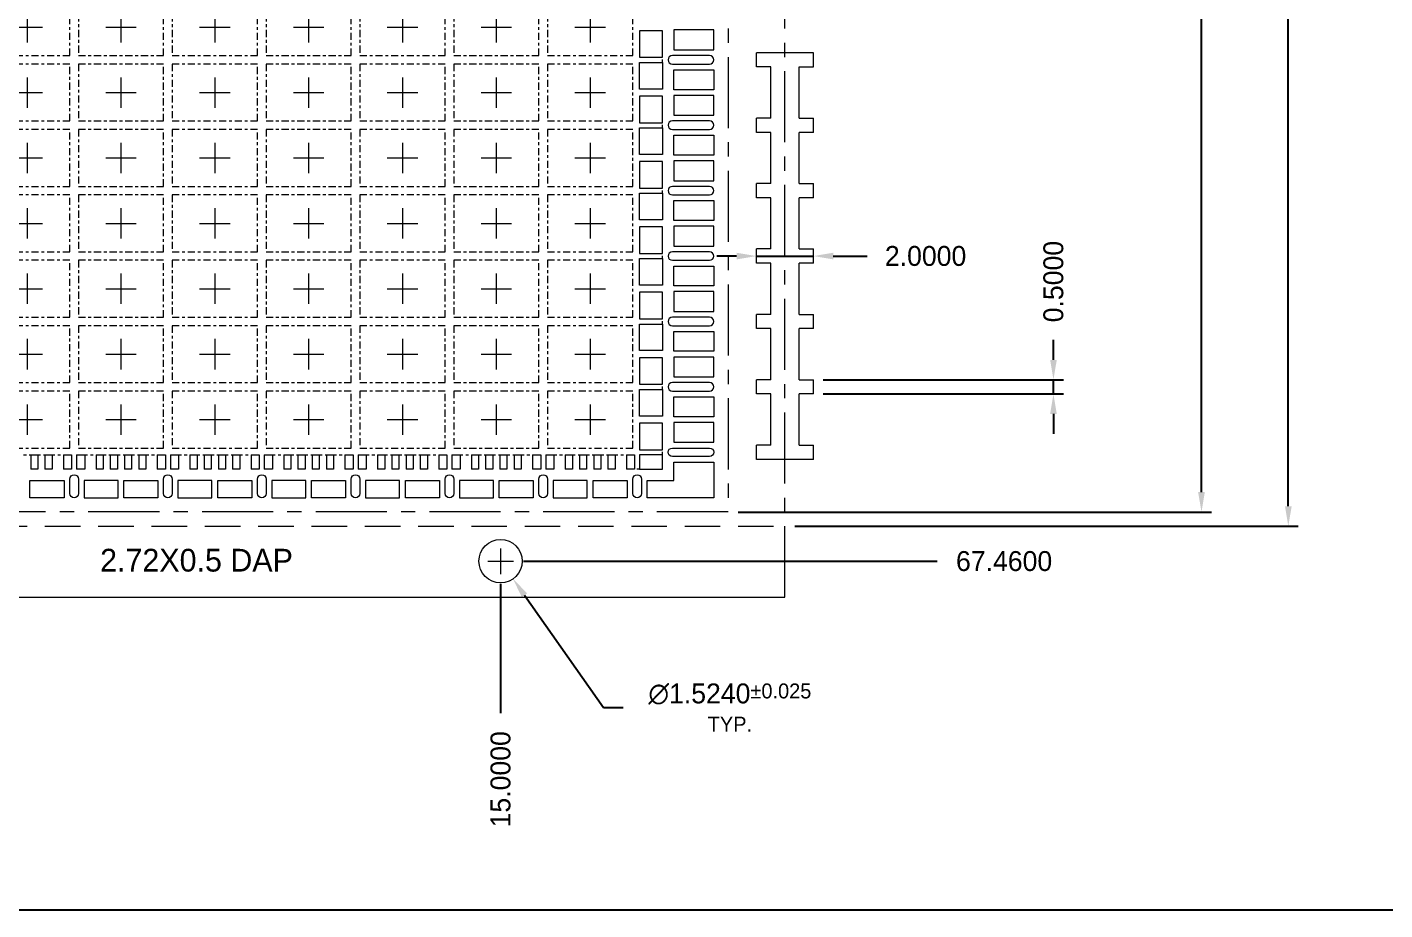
# Model space of a CAD drawing. Header units: inches. Extents: x 121 to 368, y 21 to 202.
# Drawn here: x 163.83 to 211.57, y 22.77 to 53.82 of the extents above; entities that cross this region are included whole.
import ezdxf

# ---------------------------------------------------------------- set-up
doc = ezdxf.new("R2010")
doc.units = ezdxf.units.IN
doc.header["$MEASUREMENT"] = 0
doc.linetypes.add('CENTER', pattern=[2, 1.25, -0.25, 0.25, -0.25])
doc.linetypes.add('HIDDEN', pattern=[0.375, 0.25, -0.125])
for name, color, linetype, lineweight in [('Center', 1, 'Continuous', 5), ('Dim', 7, 'Continuous', 5), ('Haft_etch', 4, 'Continuous', 5), ('Half Etch BT', 4, 'Continuous', 5), ('LF', 7, 'Continuous', 13), ('Mold', 5, 'Continuous', 15), ('PKG', 6, 'Continuous', 18), ('Tape', 2, 'Continuous', 15)]:
    doc.layers.add(name, color=color, linetype=linetype, lineweight=lineweight)
doc.styles.get("Standard").update_dxf_attribs({"font": 'swromns.ttf'})
doc.dimstyles.new('ISO', dxfattribs={"dimtxt": 0.7, "dimasz": 0.7, "dimexe": 0.35, "dimexo": 0.35, "dimgap": 0.35, "dimtad": 0, "dimtih": 1, "dimtoh": 1, "dimdec": 4, "dimzin": 0, "dimdsep": 46, "dimtxsty": 'Standard', "dimcen": 0, "dimadec": 0, "dimazin": 0, "dimtfac": 1, "dimtdec": 4, "dimtofl": 0, "dimtmove": 0, "dimatfit": 1, "dimfxl": 0, "dimtolj": 1, "dimtzin": 0, "dimarcsym": 0})
doc.dimstyles.get("Standard").update_dxf_attribs({"dimtxt": 0.7, "dimasz": 0.7, "dimexe": 0.35, "dimexo": 0.35, "dimgap": 0.35, "dimtad": 0, "dimdec": 4, "dimzin": 0, "dimdsep": 46, "dimtxsty": 'Standard', "dimcen": 0, "dimadec": 0, "dimazin": 0, "dimtfac": 1, "dimtdec": 4, "dimtmove": 0, "dimatfit": 1, "dimfxl": 0, "dimtolj": 1, "dimtzin": 0, "dimarcsym": 0})

# ---------------------------------------------------------------- blocks, each defined once
blk = doc.blocks.new('*D1')
at = {"layer": 'Defpoints', "color": 0}
for p in [(188.477, 100.765), (188.477, 36.765), (205.126, 36.765)]:
    blk.add_point(p, dxfattribs=at)
at = {"layer": 'Dim', "color": 0, "lineweight": -2}
for p, q in [((188.827, 100.765), (205.476, 100.765)), ((205.126, 100.065), (205.126, 74.175)), ((205.126, 37.465), (205.126, 57.35)), ((188.827, 36.765), (205.476, 36.765))]:
    blk.add_line(p, q, dxfattribs=at)
at = {"layer": 'Dim', "color": 0}
for points in [[(205.009, 100.065), (205.243, 100.065), (205.126, 100.765)], [(205.009, 37.465), (205.243, 37.465), (205.126, 36.765)]]:
    blk.add_solid(points, dxfattribs=at)
at = {"layer": 'Dim', "color": 0, "insert": (205.126, 65.763), "char_height": 0.7, "attachment_point": 5, "rotation": 90}
blk.add_mtext('\\A1;46.0000x64.0000 (MOLD PKG.)', dxfattribs=at)
blk = doc.blocks.new('*D2')
at = {"layer": 'Defpoints', "color": 0}
for p in [(203.713, 101.265), (190.477, 36.265), (208.18, 36.265)]:
    blk.add_point(p, dxfattribs=at)
at = {"layer": 'Dim', "color": 0, "lineweight": -2}
for p, q in [((204.063, 101.265), (208.53, 101.265)), ((208.18, 100.565), (208.18, 76.31)), ((208.18, 36.965), (208.18, 59.52)), ((190.827, 36.265), (208.53, 36.265))]:
    blk.add_line(p, q, dxfattribs=at)
at = {"layer": 'Dim', "color": 0}
for points in [[(208.064, 100.565), (208.297, 100.565), (208.18, 101.265)], [(208.064, 36.965), (208.297, 36.965), (208.18, 36.265)]]:
    blk.add_solid(points, dxfattribs=at)
at = {"layer": 'Dim', "color": 0, "insert": (208.18, 67.915), "char_height": 0.7, "attachment_point": 5, "rotation": 90}
blk.add_mtext('\\A1;65.0000±0.5000 (TAPE WIDTH)', dxfattribs=at)
blk = doc.blocks.new('*D3')
at = {"layer": 'Defpoints', "color": 0}
for p in [(191.477, 41.415), (199.92, 41.415), (191.477, 40.915)]:
    blk.add_point(p, dxfattribs=at)
at = {"layer": 'Dim', "color": 0, "lineweight": -2}
for p, q in [((199.92, 42.115), (199.92, 42.815)), ((191.827, 41.415), (200.27, 41.415)), ((199.92, 40.915), (199.92, 41.415)), ((191.827, 40.915), (200.27, 40.915)), ((199.92, 40.215), (199.92, 39.515))]:
    blk.add_line(p, q, dxfattribs=at)
at = {"layer": 'Dim', "color": 0}
for points in [[(199.803, 42.115), (200.037, 42.115), (199.92, 41.415)], [(199.803, 40.215), (200.037, 40.215), (199.92, 40.915)]]:
    blk.add_solid(points, dxfattribs=at)
at = {"layer": 'Dim', "color": 0, "insert": (199.92, 44.868), "char_height": 0.7, "attachment_point": 5, "rotation": 90}
blk.add_mtext('\\A1;0.5000', dxfattribs=at)
blk = doc.blocks.new('*D4')
at = {"layer": 'Defpoints', "color": 0}
for p in [(189.477, 45.765), (191.477, 45.765), (191.477, 45.765)]:
    blk.add_point(p, dxfattribs=at)
at = {"layer": 'Dim', "color": 0, "lineweight": -2}
for p, q in [((188.777, 45.765), (188.077, 45.765)), ((189.477, 45.765), (191.477, 45.765)), ((192.177, 45.765), (193.371, 45.765))]:
    blk.add_line(p, q, dxfattribs=at)
at = {"layer": 'Dim', "color": 0}
for points in [[(188.777, 45.882), (188.777, 45.649), (189.477, 45.765)], [(192.177, 45.882), (192.177, 45.649), (191.477, 45.765)]]:
    blk.add_solid(points, dxfattribs=at)
at = {"layer": 'Dim', "color": 0, "insert": (195.424, 45.765), "char_height": 0.7, "attachment_point": 5}
blk.add_mtext('\\A1;2.0000', dxfattribs=at)
blk = doc.blocks.new('*D32')
at = {"layer": 'Defpoints', "color": 0}
for p in [(165.477, 102.495), (136.259, 33.765), (141.077, 33.765)]:
    blk.add_point(p, dxfattribs=at)
at = {"layer": 'Dim', "color": 0, "lineweight": -2}
blk.add_line((140.727, 33.765), (136.259, 33.765), dxfattribs=at)
at = {"layer": 'Dim', "color": 0, "insert": (133.899, 33.765), "char_height": 0.7, "attachment_point": 5}
blk.add_mtext('\\A1;68.7300', dxfattribs=at)
blk = doc.blocks.new('*D33')
at = {"layer": 'Defpoints', "color": 0}
for p in [(165.477, 102.495), (180.477, 34.584), (180.477, 29.694)]:
    blk.add_point(p, dxfattribs=at)
at = {"layer": 'Dim', "color": 0, "lineweight": -2}
blk.add_line((180.477, 34.234), (180.477, 29.694), dxfattribs=at)
at = {"layer": 'Dim', "color": 0, "insert": (180.477, 27.366), "char_height": 0.7, "attachment_point": 5, "rotation": 90}
blk.add_mtext('\\A1;15.0000', dxfattribs=at)
blk = doc.blocks.new('*D34')
at = {"layer": 'Defpoints', "color": 0}
for p in [(165.477, 102.495), (152.277, 34.584), (152.277, 29.694)]:
    blk.add_point(p, dxfattribs=at)
at = {"layer": 'Dim', "color": 0, "lineweight": -2}
blk.add_line((152.277, 34.234), (152.277, 29.694), dxfattribs=at)
at = {"layer": 'Dim', "color": 0, "insert": (152.277, 27.366), "char_height": 0.7, "attachment_point": 5, "rotation": 90}
blk.add_mtext('\\A1;13.2000', dxfattribs=at)
blk = doc.blocks.new('*D35')
at = {"layer": 'Defpoints', "color": 0}
for p in [(165.477, 102.495), (153.277, 34.584), (153.277, 29.694)]:
    blk.add_point(p, dxfattribs=at)
at = {"layer": 'Dim', "color": 0, "lineweight": -2}
blk.add_line((153.277, 34.234), (153.277, 29.694), dxfattribs=at)
at = {"layer": 'Dim', "color": 0, "insert": (153.277, 27.366), "char_height": 0.7, "attachment_point": 5, "rotation": 90}
blk.add_mtext('\\A1;12.2000', dxfattribs=at)
blk = doc.blocks.new('*D36')
at = {"layer": 'Defpoints', "color": 0}
for p in [(180.039, 35.659), (180.915, 34.412)]:
    blk.add_point(p, dxfattribs=at)
at = {"layer": 'Dim', "color": 0, "lineweight": -2}
for p, q in [((181.317, 33.839), (184.091, 29.889)), ((184.091, 29.889), (184.791, 29.889))]:
    blk.add_line(p, q, dxfattribs=at)
at = {"layer": 'Dim', "color": 0}
blk.add_solid([(181.413, 33.906), (181.222, 33.772), (180.915, 34.412)], dxfattribs=at)
at = {"layer": 'Dim', "color": 0, "insert": (188.541, 29.889), "char_height": 0.7, "attachment_point": 5}
blk.add_mtext('\\A2;∅1.5240{\\H0.525000;±0.025}{\\H0.75x;\\PTYP.}', dxfattribs=at)
blk = doc.blocks.new('*D37')
at = {"layer": 'Defpoints', "color": 0}
for p in [(165.477, 102.495), (180.928, 35.035), (195.825, 35.035)]:
    blk.add_point(p, dxfattribs=at)
at = {"layer": 'Dim', "color": 0, "lineweight": -2}
blk.add_line((181.278, 35.035), (195.825, 35.035), dxfattribs=at)
at = {"layer": 'Dim', "color": 0, "insert": (198.185, 35.035), "char_height": 0.7, "attachment_point": 5}
blk.add_mtext('\\A1;67.4600', dxfattribs=at)
blk = doc.blocks.new('*D38')
at = {"layer": 'Defpoints', "color": 0}
for p in [(139.097, 34.909), (140.077, 34.765), (141.077, 33.765), (141.077, 33.765), (190.477, 33.765)]:
    blk.add_point(p, dxfattribs=at)
at = {"layer": 'Dim', "color": 0, "lineweight": -2}
for p, q in [((139.83, 35.013), (139.213, 35.63)), ((140.727, 33.765), (138.44, 33.765))]:
    blk.add_line(p, q, dxfattribs=at)
for start, end in [(99.79, 117.395), (135, 180), (197.605, 215.21)]:
    blk.add_arc((141.077, 33.765), 2.287, start, end, dxfattribs=at)
at = {"layer": 'Dim', "color": 0}
for points in [[(140.094, 35.702), (139.956, 35.89), (139.46, 35.383)], [(138.782, 33.056), (139.013, 33.091), (138.79, 33.765)]]:
    blk.add_solid(points, dxfattribs=at)
at = {"layer": 'Dim', "color": 0, "insert": (142.688, 32.142), "char_height": 0.7, "attachment_point": 5}
blk.add_mtext('\\A1;C=1x45°(4x)', dxfattribs=at)
blk = doc.blocks.new('*U73')
at = {"layer": 'PKG', "linetype": 'CENTER', "ltscale": 0.2}
blk.add_lwpolyline([(-1.5, -1), (1.5, -1), (1.5, 1), (-1.5, 1)], close=True, dxfattribs=at)
blk = doc.blocks.new('*U74')
at = {"layer": 'PKG', "color": 0, "linetype": 'ByBlock', "lineweight": -2}
for p in [(0, 57.5), (3.3, 57.5), (6.6, 57.5), (9.9, 57.5), (13.2, 57.5), (16.5, 57.5), (19.8, 57.5), (23.1, 57.5), (26.4, 57.5), (29.7, 57.5), (33, 57.5), (36.3, 57.5), (0, 55.2), (3.3, 55.2), (6.6, 55.2), (9.9, 55.2), (13.2, 55.2), (16.5, 55.2), (19.8, 55.2), (23.1, 55.2), (26.4, 55.2), (29.7, 55.2), (33, 55.2), (36.3, 55.2), (0, 52.9), (3.3, 52.9), (6.6, 52.9), (9.9, 52.9), (13.2, 52.9), (16.5, 52.9), (19.8, 52.9), (23.1, 52.9), (26.4, 52.9), (29.7, 52.9), (33, 52.9), (36.3, 52.9), (0, 50.6), (3.3, 50.6), (6.6, 50.6), (9.9, 50.6), (13.2, 50.6), (16.5, 50.6), (19.8, 50.6), (23.1, 50.6), (26.4, 50.6), (29.7, 50.6), (33, 50.6), (36.3, 50.6), (0, 48.3), (3.3, 48.3), (6.6, 48.3), (9.9, 48.3), (13.2, 48.3), (16.5, 48.3), (19.8, 48.3), (23.1, 48.3), (26.4, 48.3), (29.7, 48.3), (33, 48.3), (36.3, 48.3), (0, 46), (3.3, 46), (6.6, 46), (9.9, 46), (13.2, 46), (16.5, 46), (19.8, 46), (23.1, 46), (26.4, 46), (29.7, 46), (33, 46), (36.3, 46), (0, 43.7), (3.3, 43.7), (6.6, 43.7), (9.9, 43.7), (13.2, 43.7), (16.5, 43.7), (19.8, 43.7), (23.1, 43.7), (26.4, 43.7), (29.7, 43.7), (33, 43.7), (36.3, 43.7), (0, 41.4), (3.3, 41.4), (6.6, 41.4), (9.9, 41.4), (13.2, 41.4), (16.5, 41.4), (19.8, 41.4), (23.1, 41.4), (26.4, 41.4), (29.7, 41.4), (33, 41.4), (36.3, 41.4), (0, 39.1), (3.3, 39.1), (6.6, 39.1), (9.9, 39.1), (13.2, 39.1), (16.5, 39.1), (19.8, 39.1), (23.1, 39.1), (26.4, 39.1), (29.7, 39.1), (33, 39.1), (36.3, 39.1), (0, 36.8), (3.3, 36.8), (6.6, 36.8), (9.9, 36.8), (13.2, 36.8), (16.5, 36.8), (19.8, 36.8), (23.1, 36.8), (26.4, 36.8), (29.7, 36.8), (33, 36.8), (36.3, 36.8), (0, 34.5), (3.3, 34.5), (6.6, 34.5), (9.9, 34.5), (13.2, 34.5), (16.5, 34.5), (19.8, 34.5), (23.1, 34.5), (26.4, 34.5), (29.7, 34.5), (33, 34.5), (36.3, 34.5), (0, 32.2), (3.3, 32.2), (6.6, 32.2), (9.9, 32.2), (13.2, 32.2), (16.5, 32.2), (19.8, 32.2), (23.1, 32.2), (26.4, 32.2), (29.7, 32.2), (33, 32.2), (36.3, 32.2), (0, 29.9), (3.3, 29.9), (6.6, 29.9), (9.9, 29.9), (13.2, 29.9), (16.5, 29.9), (19.8, 29.9), (23.1, 29.9), (26.4, 29.9), (29.7, 29.9), (33, 29.9), (36.3, 29.9), (0, 27.6), (3.3, 27.6), (6.6, 27.6), (9.9, 27.6), (13.2, 27.6), (16.5, 27.6), (19.8, 27.6), (23.1, 27.6), (26.4, 27.6), (29.7, 27.6), (33, 27.6), (36.3, 27.6), (0, 25.3), (3.3, 25.3), (6.6, 25.3), (9.9, 25.3), (13.2, 25.3), (16.5, 25.3), (19.8, 25.3), (23.1, 25.3), (26.4, 25.3), (29.7, 25.3), (33, 25.3), (36.3, 25.3), (0, 23), (3.3, 23), (6.6, 23), (9.9, 23), (13.2, 23), (16.5, 23), (19.8, 23), (23.1, 23), (26.4, 23), (29.7, 23), (33, 23), (36.3, 23), (0, 20.7), (3.3, 20.7), (6.6, 20.7), (9.9, 20.7), (13.2, 20.7), (16.5, 20.7), (19.8, 20.7), (23.1, 20.7), (26.4, 20.7), (29.7, 20.7), (33, 20.7), (36.3, 20.7), (0, 18.4), (3.3, 18.4), (6.6, 18.4), (9.9, 18.4), (13.2, 18.4), (16.5, 18.4), (19.8, 18.4), (23.1, 18.4), (26.4, 18.4), (29.7, 18.4), (33, 18.4), (36.3, 18.4), (0, 16.1), (3.3, 16.1), (6.6, 16.1), (9.9, 16.1), (13.2, 16.1), (16.5, 16.1), (19.8, 16.1), (23.1, 16.1), (26.4, 16.1), (29.7, 16.1), (33, 16.1), (36.3, 16.1), (0, 13.8), (3.3, 13.8), (6.6, 13.8), (9.9, 13.8), (13.2, 13.8), (16.5, 13.8), (19.8, 13.8), (23.1, 13.8), (26.4, 13.8), (29.7, 13.8), (33, 13.8), (36.3, 13.8), (0, 11.5), (3.3, 11.5), (6.6, 11.5), (9.9, 11.5), (13.2, 11.5), (16.5, 11.5), (19.8, 11.5), (23.1, 11.5), (26.4, 11.5), (29.7, 11.5), (33, 11.5), (36.3, 11.5), (0, 9.2), (3.3, 9.2), (6.6, 9.2), (9.9, 9.2), (13.2, 9.2), (16.5, 9.2), (19.8, 9.2), (23.1, 9.2), (26.4, 9.2), (29.7, 9.2), (33, 9.2), (36.3, 9.2), (0, 6.9), (3.3, 6.9), (6.6, 6.9), (9.9, 6.9), (13.2, 6.9), (16.5, 6.9), (19.8, 6.9), (23.1, 6.9), (26.4, 6.9), (29.7, 6.9), (33, 6.9), (36.3, 6.9), (0, 4.6), (3.3, 4.6), (6.6, 4.6), (9.9, 4.6), (13.2, 4.6), (16.5, 4.6), (19.8, 4.6), (23.1, 4.6), (26.4, 4.6), (29.7, 4.6), (33, 4.6), (36.3, 4.6), (0, 2.3), (3.3, 2.3), (6.6, 2.3), (9.9, 2.3), (13.2, 2.3), (16.5, 2.3), (19.8, 2.3), (23.1, 2.3), (26.4, 2.3), (29.7, 2.3), (33, 2.3), (36.3, 2.3), (0, 0), (3.3, 0), (6.6, 0), (9.9, 0), (13.2, 0), (16.5, 0), (19.8, 0), (23.1, 0), (26.4, 0), (29.7, 0), (33, 0), (36.3, 0)]:
    blk.add_blockref('*U73', p, dxfattribs=at)
blk = doc.blocks.new('*U75')
at = {"layer": 'Center'}
for p, q in [((0, 0.535), (0, -0.535)), ((-0.535, 0), (0.535, 0))]:
    blk.add_line(p, q, dxfattribs=at)
blk = doc.blocks.new('*U76')
at = {"layer": 'Center', "color": 0, "linetype": 'ByBlock', "lineweight": -2}
for p in [(0, 57.5), (3.3, 57.5), (6.6, 57.5), (9.9, 57.5), (13.2, 57.5), (16.5, 57.5), (19.8, 57.5), (23.1, 57.5), (26.4, 57.5), (29.7, 57.5), (33, 57.5), (36.3, 57.5), (0, 55.2), (3.3, 55.2), (6.6, 55.2), (9.9, 55.2), (13.2, 55.2), (16.5, 55.2), (19.8, 55.2), (23.1, 55.2), (26.4, 55.2), (29.7, 55.2), (33, 55.2), (36.3, 55.2), (0, 52.9), (3.3, 52.9), (6.6, 52.9), (9.9, 52.9), (13.2, 52.9), (16.5, 52.9), (19.8, 52.9), (23.1, 52.9), (26.4, 52.9), (29.7, 52.9), (33, 52.9), (36.3, 52.9), (0, 50.6), (3.3, 50.6), (6.6, 50.6), (9.9, 50.6), (13.2, 50.6), (16.5, 50.6), (19.8, 50.6), (23.1, 50.6), (26.4, 50.6), (29.7, 50.6), (33, 50.6), (36.3, 50.6), (0, 48.3), (3.3, 48.3), (6.6, 48.3), (9.9, 48.3), (13.2, 48.3), (16.5, 48.3), (19.8, 48.3), (23.1, 48.3), (26.4, 48.3), (29.7, 48.3), (33, 48.3), (36.3, 48.3), (0, 46), (3.3, 46), (6.6, 46), (9.9, 46), (13.2, 46), (16.5, 46), (19.8, 46), (23.1, 46), (26.4, 46), (29.7, 46), (33, 46), (36.3, 46), (0, 43.7), (3.3, 43.7), (6.6, 43.7), (9.9, 43.7), (13.2, 43.7), (16.5, 43.7), (19.8, 43.7), (23.1, 43.7), (26.4, 43.7), (29.7, 43.7), (33, 43.7), (36.3, 43.7), (0, 41.4), (3.3, 41.4), (6.6, 41.4), (9.9, 41.4), (13.2, 41.4), (16.5, 41.4), (19.8, 41.4), (23.1, 41.4), (26.4, 41.4), (29.7, 41.4), (33, 41.4), (36.3, 41.4), (0, 39.1), (3.3, 39.1), (6.6, 39.1), (9.9, 39.1), (13.2, 39.1), (16.5, 39.1), (19.8, 39.1), (23.1, 39.1), (26.4, 39.1), (29.7, 39.1), (33, 39.1), (36.3, 39.1), (0, 36.8), (3.3, 36.8), (6.6, 36.8), (9.9, 36.8), (13.2, 36.8), (16.5, 36.8), (19.8, 36.8), (23.1, 36.8), (26.4, 36.8), (29.7, 36.8), (33, 36.8), (36.3, 36.8), (0, 34.5), (3.3, 34.5), (6.6, 34.5), (9.9, 34.5), (13.2, 34.5), (16.5, 34.5), (19.8, 34.5), (23.1, 34.5), (26.4, 34.5), (29.7, 34.5), (33, 34.5), (36.3, 34.5), (0, 32.2), (3.3, 32.2), (6.6, 32.2), (9.9, 32.2), (13.2, 32.2), (16.5, 32.2), (19.8, 32.2), (23.1, 32.2), (26.4, 32.2), (29.7, 32.2), (33, 32.2), (36.3, 32.2), (0, 29.9), (3.3, 29.9), (6.6, 29.9), (9.9, 29.9), (13.2, 29.9), (16.5, 29.9), (19.8, 29.9), (23.1, 29.9), (26.4, 29.9), (29.7, 29.9), (33, 29.9), (36.3, 29.9), (0, 27.6), (3.3, 27.6), (6.6, 27.6), (9.9, 27.6), (13.2, 27.6), (16.5, 27.6), (19.8, 27.6), (23.1, 27.6), (26.4, 27.6), (29.7, 27.6), (33, 27.6), (36.3, 27.6), (0, 25.3), (3.3, 25.3), (6.6, 25.3), (9.9, 25.3), (13.2, 25.3), (16.5, 25.3), (19.8, 25.3), (23.1, 25.3), (26.4, 25.3), (29.7, 25.3), (33, 25.3), (36.3, 25.3), (0, 23), (3.3, 23), (6.6, 23), (9.9, 23), (13.2, 23), (16.5, 23), (19.8, 23), (23.1, 23), (26.4, 23), (29.7, 23), (33, 23), (36.3, 23), (0, 20.7), (3.3, 20.7), (6.6, 20.7), (9.9, 20.7), (13.2, 20.7), (16.5, 20.7), (19.8, 20.7), (23.1, 20.7), (26.4, 20.7), (29.7, 20.7), (33, 20.7), (36.3, 20.7), (0, 18.4), (3.3, 18.4), (6.6, 18.4), (9.9, 18.4), (13.2, 18.4), (16.5, 18.4), (19.8, 18.4), (23.1, 18.4), (26.4, 18.4), (29.7, 18.4), (33, 18.4), (36.3, 18.4), (0, 16.1), (3.3, 16.1), (6.6, 16.1), (9.9, 16.1), (13.2, 16.1), (16.5, 16.1), (19.8, 16.1), (23.1, 16.1), (26.4, 16.1), (29.7, 16.1), (33, 16.1), (36.3, 16.1), (0, 13.8), (3.3, 13.8), (6.6, 13.8), (9.9, 13.8), (13.2, 13.8), (16.5, 13.8), (19.8, 13.8), (23.1, 13.8), (26.4, 13.8), (29.7, 13.8), (33, 13.8), (36.3, 13.8), (0, 11.5), (3.3, 11.5), (6.6, 11.5), (9.9, 11.5), (13.2, 11.5), (16.5, 11.5), (19.8, 11.5), (23.1, 11.5), (26.4, 11.5), (29.7, 11.5), (33, 11.5), (36.3, 11.5), (0, 9.2), (3.3, 9.2), (6.6, 9.2), (9.9, 9.2), (13.2, 9.2), (16.5, 9.2), (19.8, 9.2), (23.1, 9.2), (26.4, 9.2), (29.7, 9.2), (33, 9.2), (36.3, 9.2), (0, 6.9), (3.3, 6.9), (6.6, 6.9), (9.9, 6.9), (13.2, 6.9), (16.5, 6.9), (19.8, 6.9), (23.1, 6.9), (26.4, 6.9), (29.7, 6.9), (33, 6.9), (36.3, 6.9), (0, 4.6), (3.3, 4.6), (6.6, 4.6), (9.9, 4.6), (13.2, 4.6), (16.5, 4.6), (19.8, 4.6), (23.1, 4.6), (26.4, 4.6), (29.7, 4.6), (33, 4.6), (36.3, 4.6), (0, 2.3), (3.3, 2.3), (6.6, 2.3), (9.9, 2.3), (13.2, 2.3), (16.5, 2.3), (19.8, 2.3), (23.1, 2.3), (26.4, 2.3), (29.7, 2.3), (33, 2.3), (36.3, 2.3), (0, 0), (3.3, 0), (6.6, 0), (9.9, 0), (13.2, 0), (16.5, 0), (19.8, 0), (23.1, 0), (26.4, 0), (29.7, 0), (33, 0), (36.3, 0)]:
    blk.add_blockref('*U75', p, dxfattribs=at)
blk = doc.blocks.new('*D81')
at = {"layer": 'Defpoints', "color": 0}
for p in [(165.477, 102.495), (136.259, 38.615), (140.077, 38.615)]:
    blk.add_point(p, dxfattribs=at)
at = {"layer": 'Dim', "color": 0, "lineweight": -2}
blk.add_line((139.727, 38.615), (136.259, 38.615), dxfattribs=at)
at = {"layer": 'Dim', "color": 0, "insert": (133.899, 38.615), "char_height": 0.7, "attachment_point": 5}
blk.add_mtext('\\A1;63.8800', dxfattribs=at)
blk = doc.blocks.new('*D82')
at = {"layer": 'Defpoints', "color": 0}
for p in [(165.477, 102.495), (136.259, 52.915), (140.077, 52.915)]:
    blk.add_point(p, dxfattribs=at)
at = {"layer": 'Dim', "color": 0, "lineweight": -2}
blk.add_line((139.727, 52.915), (136.259, 52.915), dxfattribs=at)
at = {"layer": 'Dim', "color": 0, "insert": (133.882, 52.915), "char_height": 0.7, "attachment_point": 5}
blk.add_mtext('\\A1;49.5800', dxfattribs=at)

msp = doc.modelspace()

# ---------------------------------------------------------------- linework, layer by layer
msp.add_line((122.314307, 22.774464), (294.206861, 22.774464))
at = {"layer": 'Center', "linetype": 'CENTER', "ltscale": 2}
msp.add_line((190.477276, 33.765399), (190.477276, 103.765399), dxfattribs=at)
at = {"layer": 'Center', "linetype": 'CENTER'}
for p, q in [((180.477276, 35.486552), (180.477276, 34.584245)), ((180.026122, 35.035399), (180.928429, 35.035399))]:
    msp.add_line(p, q, dxfattribs=at)
at = {"layer": 'Half Etch BT', "linetype": 'HIDDEN', "ltscale": 0.25}
for p, q in [((186.167276, 52.575399), (186.167276, 52.755399)), ((186.167276, 50.275399), (186.167276, 50.455399)), ((186.167276, 47.975399), (186.167276, 48.155399)), ((186.167276, 45.675399), (186.167276, 45.855399)), ((186.167276, 43.375399), (186.167276, 43.555399)), ((186.167276, 41.075399), (186.167276, 41.255399)), ((186.167276, 38.775399), (186.167276, 38.955399)), ((185.367276, 38.275399), (185.187276, 38.275399))]:
    msp.add_line(p, q, dxfattribs=at)
at = {"layer": 'Half Etch BT', "linetype": 'HIDDEN', "ltscale": 0.3}
for p, q in [((163.702276, 38.775399), (163.952276, 38.775399)), ((164.202276, 38.775399), (164.452276, 38.775399)), ((164.702276, 38.775399), (165.102276, 38.775399)), ((165.852276, 38.775399), (166.252276, 38.775399)), ((166.502276, 38.775399), (166.752276, 38.775399)), ((167.002276, 38.775399), (167.252276, 38.775399)), ((167.502276, 38.775399), (167.752276, 38.775399)), ((168.002276, 38.775399), (168.402276, 38.775399)), ((169.152276, 38.775399), (169.552276, 38.775399)), ((169.802276, 38.775399), (170.052276, 38.775399)), ((170.302276, 38.775399), (170.552276, 38.775399)), ((170.802276, 38.775399), (171.052276, 38.775399)), ((171.302276, 38.775399), (171.702276, 38.775399)), ((172.452276, 38.775399), (172.852276, 38.775399)), ((173.102276, 38.775399), (173.352276, 38.775399)), ((173.602276, 38.775399), (173.852276, 38.775399)), ((174.102276, 38.775399), (174.352276, 38.775399)), ((174.602276, 38.775399), (175.002276, 38.775399)), ((175.752276, 38.775399), (176.152276, 38.775399)), ((176.402276, 38.775399), (176.652276, 38.775399)), ((176.902276, 38.775399), (177.152276, 38.775399)), ((177.402276, 38.775399), (177.652276, 38.775399)), ((177.902276, 38.775399), (178.302276, 38.775399)), ((179.052276, 38.775399), (179.452276, 38.775399)), ((179.702276, 38.775399), (179.952276, 38.775399)), ((180.202276, 38.775399), (180.452276, 38.775399)), ((180.702276, 38.775399), (180.952276, 38.775399)), ((181.202276, 38.775399), (181.602276, 38.775399)), ((182.352276, 38.775399), (182.752276, 38.775399)), ((183.002276, 38.775399), (183.252276, 38.775399)), ((183.502276, 38.775399), (183.752276, 38.775399)), ((184.002276, 38.775399), (184.252276, 38.775399)), ((184.502276, 38.775399), (184.902276, 38.775399))]:
    msp.add_line(p, q, dxfattribs=at)
at = {"layer": 'LF'}
for p, q in [((191.477276, 52.915399), (189.477276, 52.915399)), ((189.477276, 52.415399), (189.477276, 52.915399)), ((191.477276, 52.415399), (191.477276, 52.915399)), ((189.977276, 52.415399), (189.477276, 52.415399)), ((189.977276, 50.615399), (189.977276, 52.415399)), ((190.977276, 50.615399), (190.977276, 52.415399)), ((190.977276, 52.415399), (191.477276, 52.415399)), ((189.977276, 50.615399), (189.477276, 50.615399)), ((189.477276, 50.115399), (189.477276, 50.615399)), ((190.977276, 50.615399), (191.477276, 50.615399)), ((191.477276, 50.115399), (191.477276, 50.615399)), ((189.977276, 50.115399), (189.477276, 50.115399)), ((189.977276, 48.315399), (189.977276, 50.115399)), ((190.977276, 48.315399), (190.977276, 50.115399)), ((191.477276, 50.115399), (190.977276, 50.115399)), ((189.977276, 48.315399), (189.477276, 48.315399)), ((189.477276, 47.815399), (189.477276, 48.315399)), ((190.977276, 48.315399), (191.477276, 48.315399)), ((191.477276, 47.815399), (191.477276, 48.315399)), ((189.977276, 47.815399), (189.477276, 47.815399)), ((189.977276, 46.015399), (189.977276, 47.815399)), ((190.977276, 46.015399), (190.977276, 47.815399)), ((191.477276, 47.815399), (190.977276, 47.815399)), ((189.977276, 46.015399), (189.477276, 46.015399)), ((189.477276, 45.515399), (189.477276, 46.015399)), ((190.977276, 46.015399), (191.477276, 46.015399)), ((191.477276, 45.515399), (191.477276, 46.015399)), ((189.977276, 45.515399), (189.477276, 45.515399)), ((189.977276, 43.715399), (189.977276, 45.515399)), ((190.977276, 43.715399), (190.977276, 45.515399)), ((191.477276, 45.515399), (190.977276, 45.515399)), ((189.977276, 43.715399), (189.477276, 43.715399)), ((189.477276, 43.215399), (189.477276, 43.715399)), ((190.977276, 43.715399), (191.477276, 43.715399)), ((191.477276, 43.215399), (191.477276, 43.715399)), ((189.977276, 43.215399), (189.477276, 43.215399)), ((189.977276, 41.415399), (189.977276, 43.215399)), ((190.977276, 41.415399), (190.977276, 43.215399)), ((191.477276, 43.215399), (190.977276, 43.215399)), ((189.977276, 41.415399), (189.477276, 41.415399)), ((189.477276, 40.915399), (189.477276, 41.415399)), ((190.977276, 41.415399), (191.477276, 41.415399)), ((191.477276, 40.915399), (191.477276, 41.415399)), ((189.977276, 40.915399), (189.477276, 40.915399)), ((189.977276, 39.115399), (189.977276, 40.915399)), ((190.977276, 39.115399), (190.977276, 40.915399)), ((191.477276, 40.915399), (190.977276, 40.915399)), ((163.952276, 38.775399), (164.202276, 38.775399)), ((163.952276, 38.775399), (163.952276, 38.275399)), ((164.202276, 38.775399), (164.202276, 38.275399)), ((164.452276, 38.775399), (164.702276, 38.775399)), ((164.452276, 38.775399), (164.452276, 38.275399)), ((164.702276, 38.775399), (164.702276, 38.275399)), ((165.102276, 38.775399), (165.387276, 38.775399)), ((165.102276, 38.775399), (165.102276, 38.275399)), ((165.387276, 38.775399), (165.387276, 38.275399)), ((165.567276, 38.775399), (165.852276, 38.775399)), ((165.567276, 38.775399), (165.567276, 38.275399)), ((165.852276, 38.775399), (165.852276, 38.275399)), ((166.252276, 38.775399), (166.502276, 38.775399)), ((166.252276, 38.775399), (166.252276, 38.275399)), ((166.502276, 38.775399), (166.502276, 38.275399)), ((166.752276, 38.775399), (167.002276, 38.775399)), ((166.752276, 38.775399), (166.752276, 38.275399)), ((167.002276, 38.775399), (167.002276, 38.275399)), ((167.252276, 38.775399), (167.502276, 38.775399)), ((167.252276, 38.775399), (167.252276, 38.275399)), ((167.502276, 38.775399), (167.502276, 38.275399)), ((167.752276, 38.775399), (168.002276, 38.775399)), ((167.752276, 38.775399), (167.752276, 38.275399)), ((168.002276, 38.775399), (168.002276, 38.275399)), ((168.402276, 38.775399), (168.687276, 38.775399)), ((168.402276, 38.775399), (168.402276, 38.275399)), ((168.687276, 38.775399), (168.687276, 38.275399)), ((168.867276, 38.775399), (169.152276, 38.775399)), ((168.867276, 38.775399), (168.867276, 38.275399)), ((169.152276, 38.775399), (169.152276, 38.275399)), ((169.552276, 38.775399), (169.802276, 38.775399)), ((169.552276, 38.775399), (169.552276, 38.275399)), ((169.802276, 38.775399), (169.802276, 38.275399)), ((170.052276, 38.775399), (170.302276, 38.775399)), ((170.052276, 38.775399), (170.052276, 38.275399)), ((170.302276, 38.775399), (170.302276, 38.275399)), ((170.552276, 38.775399), (170.802276, 38.775399)), ((170.552276, 38.775399), (170.552276, 38.275399)), ((170.802276, 38.775399), (170.802276, 38.275399)), ((171.052276, 38.775399), (171.302276, 38.775399)), ((171.052276, 38.775399), (171.052276, 38.275399)), ((171.302276, 38.775399), (171.302276, 38.275399)), ((171.702276, 38.775399), (171.987276, 38.775399)), ((171.702276, 38.775399), (171.702276, 38.275399)), ((171.987276, 38.775399), (171.987276, 38.275399)), ((172.167276, 38.775399), (172.452276, 38.775399)), ((172.167276, 38.775399), (172.167276, 38.275399)), ((172.452276, 38.775399), (172.452276, 38.275399)), ((172.852276, 38.775399), (173.102276, 38.775399)), ((172.852276, 38.775399), (172.852276, 38.275399)), ((173.102276, 38.775399), (173.102276, 38.275399)), ((173.352276, 38.775399), (173.602276, 38.775399)), ((173.352276, 38.775399), (173.352276, 38.275399)), ((173.602276, 38.775399), (173.602276, 38.275399)), ((173.852276, 38.775399), (174.102276, 38.775399)), ((173.852276, 38.775399), (173.852276, 38.275399)), ((174.102276, 38.775399), (174.102276, 38.275399)), ((174.352276, 38.775399), (174.602276, 38.775399)), ((174.352276, 38.775399), (174.352276, 38.275399)), ((174.602276, 38.775399), (174.602276, 38.275399)), ((175.002276, 38.775399), (175.287276, 38.775399)), ((175.002276, 38.775399), (175.002276, 38.275399)), ((175.287276, 38.775399), (175.287276, 38.275399)), ((175.467276, 38.775399), (175.752276, 38.775399)), ((175.467276, 38.775399), (175.467276, 38.275399)), ((175.752276, 38.775399), (175.752276, 38.275399)), ((176.152276, 38.775399), (176.402276, 38.775399)), ((176.152276, 38.775399), (176.152276, 38.275399)), ((176.402276, 38.775399), (176.402276, 38.275399)), ((176.652276, 38.775399), (176.902276, 38.775399)), ((176.652276, 38.775399), (176.652276, 38.275399)), ((176.902276, 38.775399), (176.902276, 38.275399)), ((177.152276, 38.775399), (177.402276, 38.775399)), ((177.152276, 38.775399), (177.152276, 38.275399)), ((177.402276, 38.775399), (177.402276, 38.275399)), ((177.652276, 38.775399), (177.902276, 38.775399)), ((177.652276, 38.775399), (177.652276, 38.275399)), ((177.902276, 38.775399), (177.902276, 38.275399)), ((178.302276, 38.775399), (178.587276, 38.775399)), ((178.302276, 38.775399), (178.302276, 38.275399)), ((178.587276, 38.775399), (178.587276, 38.275399)), ((178.767276, 38.775399), (179.052276, 38.775399)), ((178.767276, 38.775399), (178.767276, 38.275399)), ((179.052276, 38.775399), (179.052276, 38.275399)), ((179.452276, 38.775399), (179.702276, 38.775399)), ((179.452276, 38.775399), (179.452276, 38.275399)), ((179.702276, 38.775399), (179.702276, 38.275399)), ((179.952276, 38.775399), (180.202276, 38.775399)), ((179.952276, 38.775399), (179.952276, 38.275399)), ((180.202276, 38.775399), (180.202276, 38.275399)), ((180.452276, 38.775399), (180.702276, 38.775399)), ((180.452276, 38.775399), (180.452276, 38.275399)), ((180.702276, 38.775399), (180.702276, 38.275399)), ((180.952276, 38.775399), (181.202276, 38.775399)), ((180.952276, 38.775399), (180.952276, 38.275399)), ((181.202276, 38.775399), (181.202276, 38.275399)), ((181.602276, 38.775399), (181.887276, 38.775399)), ((181.602276, 38.775399), (181.602276, 38.275399)), ((181.887276, 38.775399), (181.887276, 38.275399)), ((182.067276, 38.775399), (182.352276, 38.775399)), ((182.067276, 38.775399), (182.067276, 38.275399)), ((182.352276, 38.775399), (182.352276, 38.275399)), ((182.752276, 38.775399), (183.002276, 38.775399)), ((182.752276, 38.775399), (182.752276, 38.275399)), ((183.002276, 38.775399), (183.002276, 38.275399)), ((183.252276, 38.775399), (183.502276, 38.775399)), ((183.252276, 38.775399), (183.252276, 38.275399)), ((183.502276, 38.775399), (183.502276, 38.275399)), ((183.752276, 38.775399), (184.002276, 38.775399)), ((183.752276, 38.775399), (183.752276, 38.275399)), ((184.002276, 38.775399), (184.002276, 38.275399)), ((184.252276, 38.775399), (184.502276, 38.775399)), ((184.252276, 38.775399), (184.252276, 38.275399)), ((184.502276, 38.775399), (184.502276, 38.275399)), ((184.902276, 38.775399), (185.187276, 38.775399)), ((184.902276, 38.775399), (184.902276, 38.275399)), ((185.187276, 38.775399), (185.187276, 38.275399)), ((189.977276, 39.115399), (189.477276, 39.115399)), ((189.477276, 38.615399), (189.477276, 39.115399)), ((190.977276, 39.115399), (191.477276, 39.115399)), ((191.477276, 38.615399), (191.477276, 39.115399)), ((164.202276, 38.275399), (163.952276, 38.275399)), ((164.702276, 38.275399), (164.452276, 38.275399)), ((165.387276, 38.275399), (165.102276, 38.275399)), ((165.852276, 38.275399), (165.567276, 38.275399)), ((166.502276, 38.275399), (166.252276, 38.275399)), ((167.002276, 38.275399), (166.752276, 38.275399)), ((167.502276, 38.275399), (167.252276, 38.275399)), ((168.002276, 38.275399), (167.752276, 38.275399)), ((168.687276, 38.275399), (168.402276, 38.275399)), ((169.152276, 38.275399), (168.867276, 38.275399)), ((169.802276, 38.275399), (169.552276, 38.275399)), ((170.302276, 38.275399), (170.052276, 38.275399)), ((170.802276, 38.275399), (170.552276, 38.275399)), ((171.302276, 38.275399), (171.052276, 38.275399)), ((171.987276, 38.275399), (171.702276, 38.275399)), ((172.452276, 38.275399), (172.167276, 38.275399)), ((173.102276, 38.275399), (172.852276, 38.275399)), ((173.602276, 38.275399), (173.352276, 38.275399)), ((174.102276, 38.275399), (173.852276, 38.275399)), ((174.602276, 38.275399), (174.352276, 38.275399)), ((175.287276, 38.275399), (175.002276, 38.275399)), ((175.752276, 38.275399), (175.467276, 38.275399)), ((176.402276, 38.275399), (176.152276, 38.275399)), ((176.902276, 38.275399), (176.652276, 38.275399)), ((177.402276, 38.275399), (177.152276, 38.275399)), ((177.902276, 38.275399), (177.652276, 38.275399)), ((178.587276, 38.275399), (178.302276, 38.275399)), ((179.052276, 38.275399), (178.767276, 38.275399)), ((179.702276, 38.275399), (179.452276, 38.275399)), ((180.202276, 38.275399), (179.952276, 38.275399)), ((180.702276, 38.275399), (180.452276, 38.275399)), ((181.202276, 38.275399), (180.952276, 38.275399)), ((181.887276, 38.275399), (181.602276, 38.275399)), ((182.352276, 38.275399), (182.067276, 38.275399)), ((183.002276, 38.275399), (182.752276, 38.275399)), ((183.502276, 38.275399), (183.252276, 38.275399)), ((184.002276, 38.275399), (183.752276, 38.275399)), ((184.502276, 38.275399), (184.252276, 38.275399)), ((185.187276, 38.275399), (184.902276, 38.275399)), ((191.477276, 38.615399), (189.477276, 38.615399)), ((141.077276, 33.765399), (190.477276, 33.765399))]:
    msp.add_line(p, q, dxfattribs=at)
for points in [[(185.367276, 52.755399), (186.167276, 52.755399), (186.167276, 53.690399), (185.367276, 53.690399)], [(186.567276, 53.015399), (187.977276, 53.015399), (187.977276, 53.715399), (186.567276, 53.715399)], [(185.367276, 52.575399), (186.167276, 52.575399), (186.167276, 51.640399), (185.367276, 51.640399)], [(186.567276, 52.315399), (187.977276, 52.315399), (187.977276, 51.615399), (186.567276, 51.615399)], [(185.367276, 50.455399), (186.167276, 50.455399), (186.167276, 51.390399), (185.367276, 51.390399)], [(186.567276, 50.715399), (187.977276, 50.715399), (187.977276, 51.415399), (186.567276, 51.415399)], [(185.367276, 50.275399), (186.167276, 50.275399), (186.167276, 49.340399), (185.367276, 49.340399)], [(186.567276, 50.015399), (187.977276, 50.015399), (187.977276, 49.315399), (186.567276, 49.315399)], [(185.367276, 48.155399), (186.167276, 48.155399), (186.167276, 49.090399), (185.367276, 49.090399)], [(186.567276, 48.415399), (187.977276, 48.415399), (187.977276, 49.115399), (186.567276, 49.115399)], [(185.367276, 47.975399), (186.167276, 47.975399), (186.167276, 47.040399), (185.367276, 47.040399)], [(186.567276, 47.715399), (187.977276, 47.715399), (187.977276, 47.015399), (186.567276, 47.015399)], [(186.567276, 46.115399), (187.977276, 46.115399), (187.977276, 46.815399), (186.567276, 46.815399)], [(185.367276, 45.855399), (186.167276, 45.855399), (186.167276, 46.790399), (185.367276, 46.790399)], [(185.367276, 45.675399), (186.167276, 45.675399), (186.167276, 44.740399), (185.367276, 44.740399)], [(186.567276, 45.415399), (187.977276, 45.415399), (187.977276, 44.715399), (186.567276, 44.715399)], [(185.367276, 43.555399), (186.167276, 43.555399), (186.167276, 44.490399), (185.367276, 44.490399)], [(186.567276, 43.815399), (187.977276, 43.815399), (187.977276, 44.515399), (186.567276, 44.515399)], [(185.367276, 43.375399), (186.167276, 43.375399), (186.167276, 42.440399), (185.367276, 42.440399)], [(186.567276, 43.115399), (187.977276, 43.115399), (187.977276, 42.415399), (186.567276, 42.415399)], [(185.367276, 41.255399), (186.167276, 41.255399), (186.167276, 42.190399), (185.367276, 42.190399)], [(186.567276, 41.515399), (187.977276, 41.515399), (187.977276, 42.215399), (186.567276, 42.215399)], [(185.367276, 41.075399), (186.167276, 41.075399), (186.167276, 40.140399), (185.367276, 40.140399)], [(186.567276, 40.815399), (187.977276, 40.815399), (187.977276, 40.115399), (186.567276, 40.115399)], [(185.367276, 38.955399), (186.167276, 38.955399), (186.167276, 39.890399), (185.367276, 39.890399)], [(186.567276, 39.215399), (187.977276, 39.215399), (187.977276, 39.915399), (186.567276, 39.915399)], [(185.367276, 38.275399), (186.167276, 38.275399), (186.167276, 38.775399), (185.367276, 38.775399)], [(185.627276, 37.875399), (186.567276, 37.875399), (186.567276, 38.515399), (187.977276, 38.515399), (187.977276, 37.265399), (185.627276, 37.265399)], [(163.927276, 37.875399), (165.127276, 37.875399), (165.127276, 37.265399), (163.927276, 37.265399)], [(167.027276, 37.875399), (165.827276, 37.875399), (165.827276, 37.265399), (167.027276, 37.265399)], [(167.227276, 37.875399), (168.427276, 37.875399), (168.427276, 37.265399), (167.227276, 37.265399)], [(170.327276, 37.875399), (169.127276, 37.875399), (169.127276, 37.265399), (170.327276, 37.265399)], [(170.527276, 37.875399), (171.727276, 37.875399), (171.727276, 37.265399), (170.527276, 37.265399)], [(173.627276, 37.875399), (172.427276, 37.875399), (172.427276, 37.265399), (173.627276, 37.265399)], [(173.827276, 37.875399), (175.027276, 37.875399), (175.027276, 37.265399), (173.827276, 37.265399)], [(176.927276, 37.875399), (175.727276, 37.875399), (175.727276, 37.265399), (176.927276, 37.265399)], [(177.127276, 37.875399), (178.327276, 37.875399), (178.327276, 37.265399), (177.127276, 37.265399)], [(180.227276, 37.875399), (179.027276, 37.875399), (179.027276, 37.265399), (180.227276, 37.265399)], [(180.427276, 37.875399), (181.627276, 37.875399), (181.627276, 37.265399), (180.427276, 37.265399)], [(183.527276, 37.875399), (182.327276, 37.875399), (182.327276, 37.265399), (183.527276, 37.265399)], [(183.727276, 37.875399), (184.927276, 37.875399), (184.927276, 37.265399), (183.727276, 37.265399)]]:
    msp.add_lwpolyline(points, close=True, dxfattribs=at)
for points in [[(186.517276, 52.515399), (187.827276, 52.515399, 1), (187.827276, 52.815399), (186.517276, 52.815399, 1)], [(186.517276, 50.215399), (187.827276, 50.215399, 1), (187.827276, 50.515399), (186.517276, 50.515399, 1)], [(186.517276, 47.915399), (187.827276, 47.915399, 1), (187.827276, 48.215399), (186.517276, 48.215399, 1)], [(186.517276, 45.615399), (187.827276, 45.615399, 1), (187.827276, 45.915399), (186.517276, 45.915399, 1)], [(186.517276, 43.315399), (187.827276, 43.315399, 1), (187.827276, 43.615399), (186.517276, 43.615399, 1)], [(186.517276, 41.015399), (187.827276, 41.015399, 1), (187.827276, 41.315399), (186.517276, 41.315399, 1)], [(186.517276, 39.015399), (187.827276, 39.015399, -1), (187.827276, 38.715399), (186.517276, 38.715399, -1)], [(165.327276, 37.925399, -1), (165.627276, 37.925399), (165.627276, 37.415399, -1), (165.327276, 37.415399)], [(168.627276, 37.925399, -1), (168.927276, 37.925399), (168.927276, 37.415399, -1), (168.627276, 37.415399)], [(171.927276, 37.925399, -1), (172.227276, 37.925399), (172.227276, 37.415399, -1), (171.927276, 37.415399)], [(175.227276, 37.925399, -1), (175.527276, 37.925399), (175.527276, 37.415399, -1), (175.227276, 37.415399)], [(178.527276, 37.925399, -1), (178.827276, 37.925399), (178.827276, 37.415399, -1), (178.527276, 37.415399)], [(181.827276, 37.925399, -1), (182.127276, 37.925399), (182.127276, 37.415399, -1), (181.827276, 37.415399)], [(185.127276, 37.925399, -1), (185.427276, 37.925399), (185.427276, 37.415399, -1), (185.127276, 37.415399)]]:
    msp.add_lwpolyline(points, format="xyb", close=True, dxfattribs=at)
msp.add_circle((180.477276, 35.035399), 0.762, dxfattribs=at)
at = {"layer": 'Mold', "linetype": 'CENTER', "ltscale": 2}
msp.add_lwpolyline([(188.477276, 36.765399), (142.477276, 36.765399), (142.477276, 100.765399), (188.477276, 100.765399)], close=True, dxfattribs=at)
at = {"layer": 'Tape', "linetype": 'HIDDEN', "ltscale": 5}
msp.add_line((140.077276, 36.265399), (190.477276, 36.265399), dxfattribs=at)

# ---------------------------------------------------------------- block references
at = {"layer": 'Center'}
msp.add_blockref('*U76', (147.327276, 40.015399), dxfattribs=at)
at = {"layer": 'PKG'}
msp.add_blockref('*U74', (147.327276, 40.015399), dxfattribs=at)

# ---------------------------------------------------------------- texts
at = {"layer": 'Haft_etch', "insert": (169.783186, 35.064694), "char_height": 0.8000007, "attachment_point": 5}
msp.add_mtext('2.72X0.5 DAP', dxfattribs=at)

# ---------------------------------------------------------------- dimensions: what is measured, and where the dimension line sits
at = {"layer": 'Dim'}
for feature_location, picture, middle in [((140.077276, 52.915399), '*D82', (133.882087, 52.915399)), ((140.077276, 38.615399), '*D81', (133.898707, 38.615399))]:
    dim = msp.add_ordinate_dim(feature_location=feature_location, offset=(-3.818513, 0), dtype=0, origin=(165.477276, 102.495399), dimstyle='Standard', dxfattribs=at)
    dim.commit()
    dim.dimension.update_dxf_attribs({"geometry": picture, "text_midpoint": middle})
for feature_location, offset, dtype, picture, middle in [((141.077276, 33.765399), (-4.818513, 0), 0, '*D32', (133.898707, 33.765399)), ((152.277276, 34.584245), (0, -4.890218), 1, '*D34', (152.277276, 27.366234)), ((153.277276, 34.584245), (0, -4.890218), 1, '*D35', (153.277276, 27.366234)), ((180.477276, 34.584245), (0, -4.890218), 1, '*D33', (180.477276, 27.366234)), ((180.928429, 35.035399), (14.896666, 0), 0, '*D37', (198.185151, 35.035399))]:
    dim = msp.add_ordinate_dim(feature_location=feature_location, offset=offset, dtype=dtype, origin=(165.477276, 102.495399), dimstyle='Standard', override={"dimfxl": 0.015}, dxfattribs=at)
    dim.commit()
    dim.dimension.update_dxf_attribs({"geometry": picture, "text_midpoint": middle})
dim = msp.add_linear_dim(base=(208.180397, 36.265399), p1=(203.713274, 101.265399), p2=(190.477276, 36.265399), angle=90, text='<> (TAPE WIDTH)', dimstyle='Standard', override={"dimgap": 0.4, "dimtol": 1, "dimlim": 0, "dimtp": 0.5, "dimtm": 0.5}, dxfattribs=at)
dim.commit()
dim.dimension.update_dxf_attribs({"geometry": '*D2', "text_midpoint": (208.180397, 67.914951), "dimtype": 160})
dim = msp.add_linear_dim(base=(205.125865, 36.765399), p1=(188.477276, 100.765399), p2=(188.477276, 36.765399), angle=90, text='46.0000x<> (MOLD PKG.)', dimstyle='Standard', dxfattribs=at)
dim.commit()
dim.dimension.update_dxf_attribs({"geometry": '*D1', "text_midpoint": (205.125865, 65.762513), "dimtype": 160})
dim = msp.add_linear_dim(base=(199.919854, 41.415399), p1=(191.477276, 40.915399), p2=(191.477276, 41.415399), angle=90, dimstyle='Standard', dxfattribs=at)
dim.commit()
dim.dimension.update_dxf_attribs({"geometry": '*D3', "text_midpoint": (199.919854, 44.867982), "dimtype": 160})
dim = msp.add_linear_dim(base=(191.477276, 45.765399), p1=(189.477276, 45.765399), p2=(191.477276, 45.765399), dimstyle='Standard', dxfattribs=at)
dim.commit()
dim.dimension.update_dxf_attribs({"geometry": '*D4', "text_midpoint": (195.423644, 45.765399), "dimtype": 160})
dim = msp.add_angular_dim_2l(base=(139.096549, 34.908971), line1=((140.077276, 34.765399), (141.077276, 33.765399)), line2=((141.077276, 33.765399), (190.477276, 33.765399)), text='C=1x<>(4x)', dimstyle='ISO', override={"dimtofl": 1}, dxfattribs=at)
dim.commit()
dim.dimension.update_dxf_attribs({"geometry": '*D38', "text_midpoint": (142.688167, 32.141802), "dimtype": 162})
dim = msp.add_diameter_dim_2p(p1=(180.039405, 35.659028), p2=(180.915146, 34.411769), text='<>{\\H0.75x;\\PTYP.}', dimstyle='ISO', override={"dimgap": 0.3, "dimtol": 1, "dimlim": 0, "dimtp": 0.0254, "dimtm": 0.0254, "dimtfac": 0.75, "dimtdec": 3, "dimtolj": 2}, dxfattribs=at)
dim.commit()
dim.dimension.update_dxf_attribs({"geometry": '*D36', "text_midpoint": (188.541048, 29.88927), "dimtype": 163})

doc.saveas('drawing.dxf')
